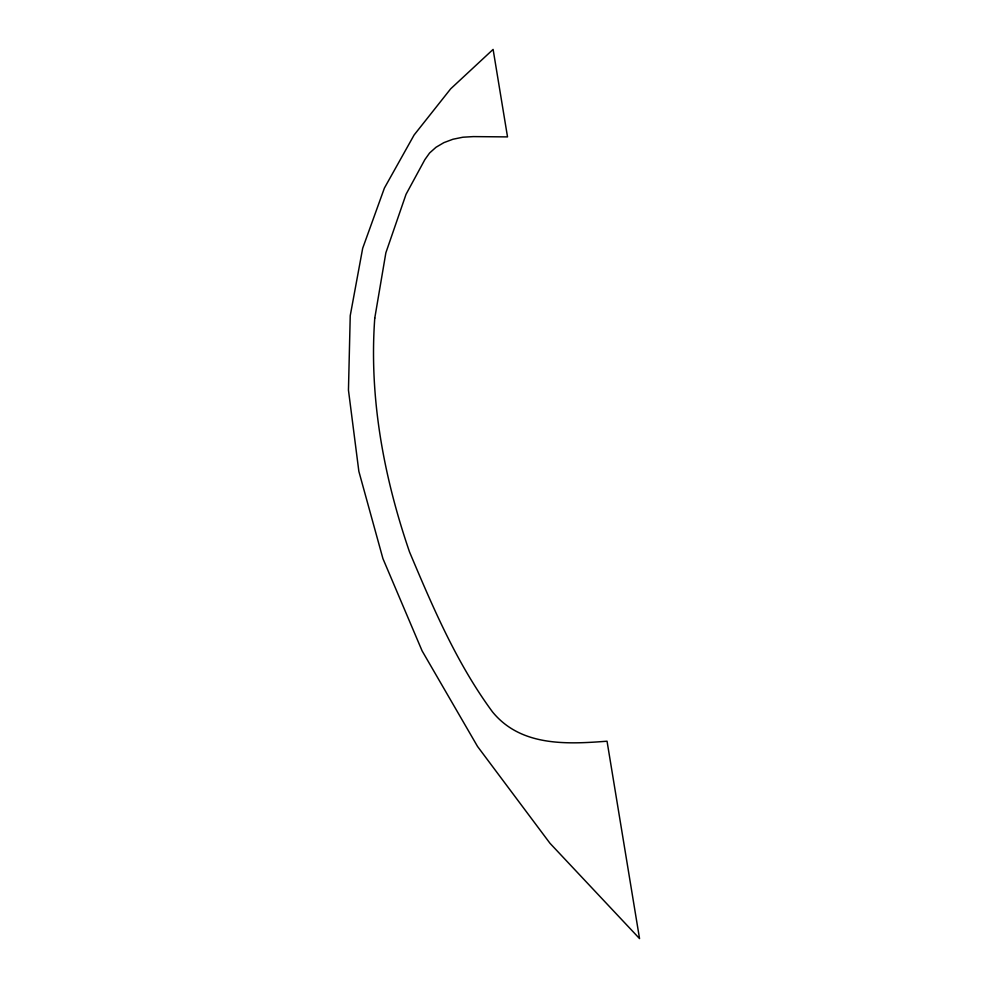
<?xml version="1.0" encoding="UTF-8"?>
<svg xmlns="http://www.w3.org/2000/svg" width="988" height="988" viewBox="0 0 988 988"><rect width="100%" height="100%" fill="white"/><g stroke="black" fill="none" stroke-linecap="round" stroke-linejoin="round"><path stroke-width="1.48" d="M374.773 318.087C368.956 397.707 383.752 476.821 409.526 551.959C432.892 607.361 456.604 663.17 492.481 711.879C520.849 746.607 566.593 744.31 607.04 741.21L639.545 938.6L549.995 843.295L477.537 746.459L422.086 650.845L382.924 558.603L358.854 471.35L348.455 390.149L350.234 315.678L362.682 248.284L384.406 188.066L414.12 134.973L450.676 88.821L493.111 49.4L507.523 136.9L473.326 136.603L462.866 137.221L452.949 139.246L443.896 142.63L436.017 147.261L429.595 152.992L424.852 159.648L406.031 194.327L385.863 252.805L374.773 318.087"/></g></svg>
